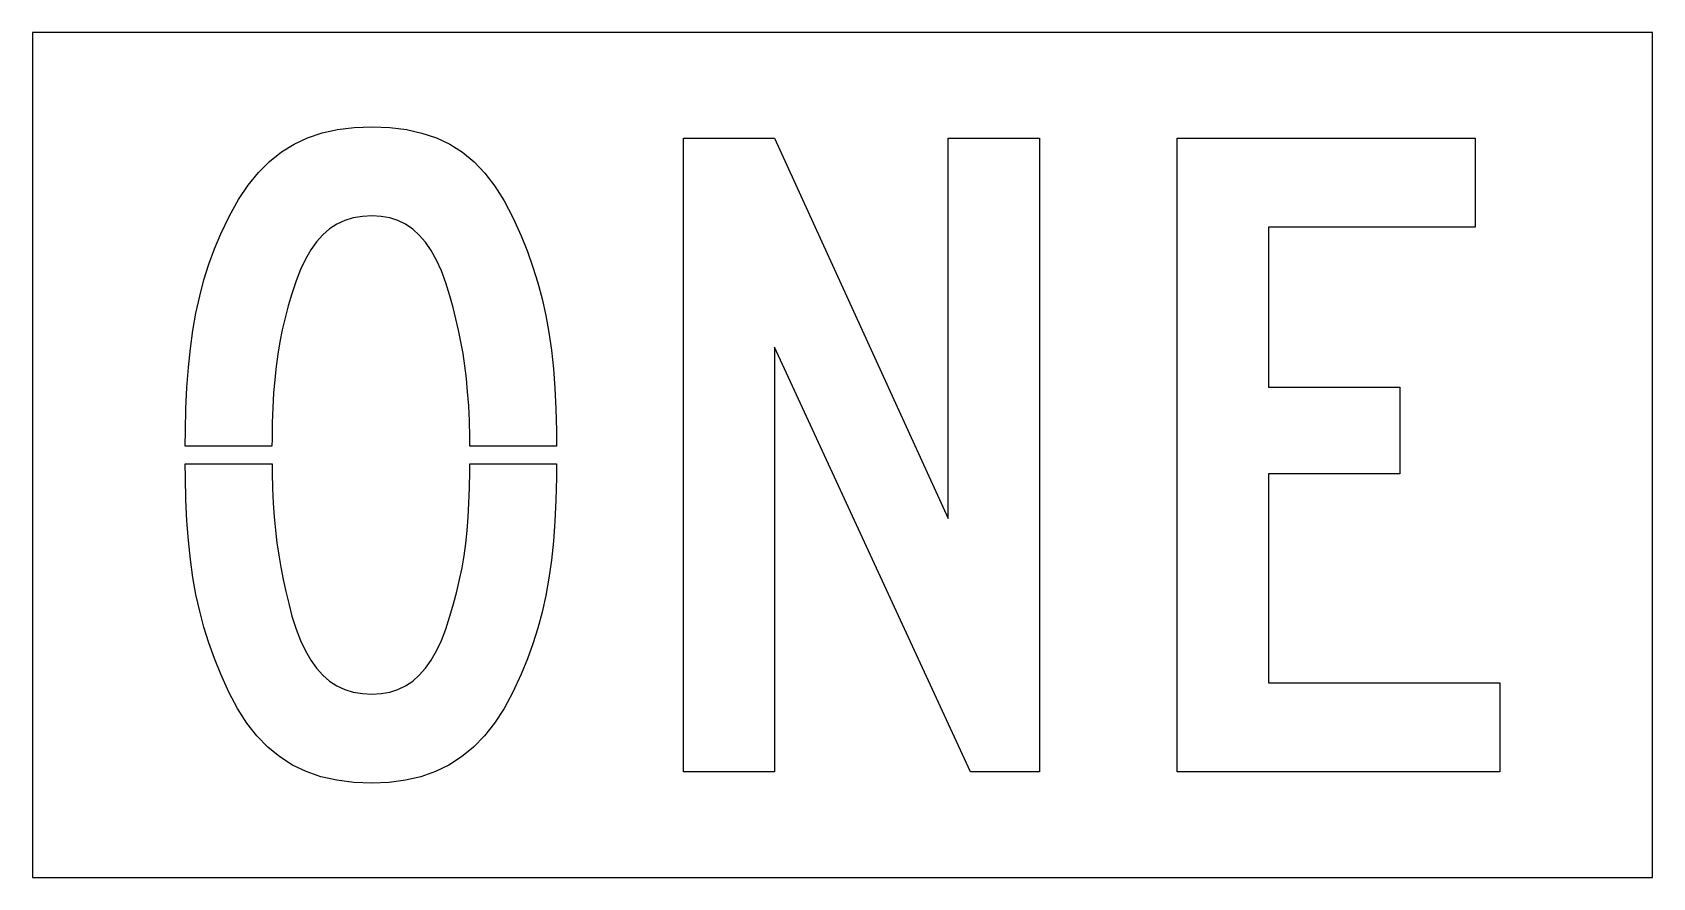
# Model space of a CAD drawing. Extents: x 0 to 46, y 0 to 24.
import ezdxf

# ---------------------------------------------------------------- set-up
doc = ezdxf.new("R2010")
doc.units = 0
doc.layers.add('CUT', color=7, linetype='Continuous')
doc.layers.add('OUTSIDE', color=1, linetype='Continuous')

msp = doc.modelspace()

# ---------------------------------------------------------------- linework, layer by layer
at = {"layer": 'CUT'}
for points in [[(12.3863, 13.3986), (12.3575, 13.7982), (12.3233, 14.1744), (12.2801, 14.5344), (12.2279, 14.8782), (12.1685, 15.213), (12.1019, 15.5406), (12.0263, 15.8628), (11.9435, 16.1868), (11.8535, 16.5162), (11.7365, 16.8924), (11.6105, 17.2326), (11.4719, 17.5368), (11.3225, 17.8068), (11.1605, 18.0426), (10.9841, 18.2442), (10.7969, 18.4134), (10.5953, 18.5502), (10.3793, 18.6564), (10.1489, 18.7302), (9.9023, 18.7752), (9.6431, 18.7896), (9.3677, 18.7752), (9.1103, 18.7302), (8.8691, 18.6564), (8.6459, 18.5538), (8.4371, 18.4188), (8.2445, 18.2532), (8.0663, 18.0552), (7.9025, 17.8266), (7.7513, 17.5638), (7.6109, 17.2686), (7.4849, 16.941), (7.3679, 16.5792), (7.2653, 16.2354), (7.1735, 15.8952), (7.0943, 15.5568), (7.0241, 15.2148), (6.9665, 14.8674), (6.9179, 14.511), (6.8801, 14.1402), (6.8495, 13.7532), (6.8279, 13.3464), (6.8117, 12.9144), (6.8027, 12.4572), (6.8019, 12.251), (4.3385, 12.251), (4.3421, 12.693), (4.3601, 13.3194), (4.3889, 13.9152), (4.4303, 14.4804), (4.4879, 15.0204), (4.5581, 15.537), (4.6445, 16.032), (4.7489, 16.509), (4.8695, 16.9698), (5.0099, 17.418), (5.1683, 17.8554), (5.3483, 18.2838), (5.5913, 18.795), (5.8505, 19.254), (6.1259, 19.6644), (6.4193, 20.0244), (6.7325, 20.3376), (7.0691, 20.6058), (7.4291, 20.8272), (7.8125, 21.0072), (8.2247, 21.144), (8.6657, 21.2412), (9.1391, 21.297), (9.6431, 21.315), (10.1471, 21.297), (10.6187, 21.2394), (11.0579, 21.1422), (11.4701, 21.0054), (11.8517, 20.8236), (12.2081, 20.5968), (12.5393, 20.325), (12.8471, 20.0064), (13.1333, 19.6374), (13.3979, 19.218), (13.6445, 18.7464), (13.8749, 18.2208), (14.0531, 17.7798), (14.2115, 17.337), (14.3519, 16.8906), (14.4725, 16.4334), (14.5769, 15.9654), (14.6633, 15.4812), (14.7353, 14.9772), (14.7911, 14.4498), (14.8325, 13.8954), (14.8631, 13.3104), (14.8793, 12.6894), (14.8829, 12.251), (12.4199, 12.251), (12.4169, 12.5184), (12.4061, 12.9738)], [(21.0731, 3), (18.4847, 3), (18.4847, 21), (21.0731, 21), (25.9997, 10.2), (25.9997, 21), (28.5899, 21), (28.5899, 3), (26.6315, 3), (21.0731, 15.0636)], [(40.9667, 21), (40.9667, 18.4728), (35.0933, 18.4728), (35.0933, 13.926), (38.8193, 13.926), (38.8193, 11.4636), (35.0933, 11.4636), (35.0933, 5.5272), (41.6615, 5.5272), (41.6615, 3), (32.5049, 3), (32.5049, 21)], [(14.6633, 8.5026), (14.5769, 8.0112), (14.4725, 7.5396), (14.3519, 7.0842), (14.2115, 6.6414), (14.0531, 6.2076), (13.8749, 5.7792), (13.6445, 5.2662), (13.3943, 4.8036), (13.1243, 4.3896), (12.8327, 4.0224), (12.5195, 3.702), (12.1847, 3.4266), (11.8247, 3.1962), (11.4413, 3.009), (11.0327, 2.865), (10.5971, 2.7642), (10.1327, 2.7048), (9.6431, 2.685), (9.1229, 2.7048), (8.6405, 2.7642), (8.1905, 2.865), (7.7711, 3.009), (7.3823, 3.1962), (7.0223, 3.4266), (6.6875, 3.702), (6.3761, 4.0224), (6.0899, 4.3896), (5.8235, 4.8036), (5.5769, 5.2662), (5.3483, 5.7792), (5.1683, 6.2202), (5.0099, 6.663), (4.8695, 7.1112), (4.7489, 7.5684), (4.6445, 8.0382), (4.5581, 8.526), (4.4879, 9.0354), (4.4303, 9.5682), (4.3889, 10.1316), (4.3601, 10.7256), (4.3421, 11.3592), (4.339, 11.749), (6.8026, 11.749), (6.8045, 11.496), (6.8153, 11.0532), (6.8351, 10.6356), (6.8639, 10.2414), (6.8999, 9.867), (6.9431, 9.5052), (6.9935, 9.1542), (7.0529, 8.8104), (7.1195, 8.4684), (7.1951, 8.1264), (7.2779, 7.779), (7.3679, 7.4208), (7.4849, 7.059), (7.6109, 6.7314), (7.7513, 6.4362), (7.9025, 6.1734), (8.0663, 5.9448), (8.2445, 5.7468), (8.4371, 5.5812), (8.6459, 5.4462), (8.8691, 5.3436), (9.1103, 5.2698), (9.3677, 5.2248), (9.6431, 5.2104), (9.9023, 5.2248), (10.1489, 5.2698), (10.3793, 5.3436), (10.5953, 5.4462), (10.7969, 5.5812), (10.9841, 5.7468), (11.1605, 5.9448), (11.3225, 6.1734), (11.4719, 6.4362), (11.6105, 6.7314), (11.7365, 7.059), (11.8535, 7.4208), (11.9579, 7.7772), (12.0479, 8.1228), (12.1289, 8.4612), (12.1973, 8.7996), (12.2549, 9.1398), (12.3035, 9.489), (12.3413, 9.8526), (12.3719, 10.2324), (12.3953, 10.6356), (12.4097, 11.0676), (12.4187, 11.5302), (12.4203, 11.749), (14.8824, 11.749), (14.8793, 11.3574), (14.8631, 10.722), (14.8325, 10.1226), (14.7911, 9.5538), (14.7353, 9.0156)]]:
    msp.add_lwpolyline(points, close=True, dxfattribs=at)
at = {"layer": 'OUTSIDE'}
msp.add_lwpolyline([(0, 0), (46, 0), (46, 24), (0, 24)], close=True, dxfattribs=at)

doc.saveas('drawing.dxf')
